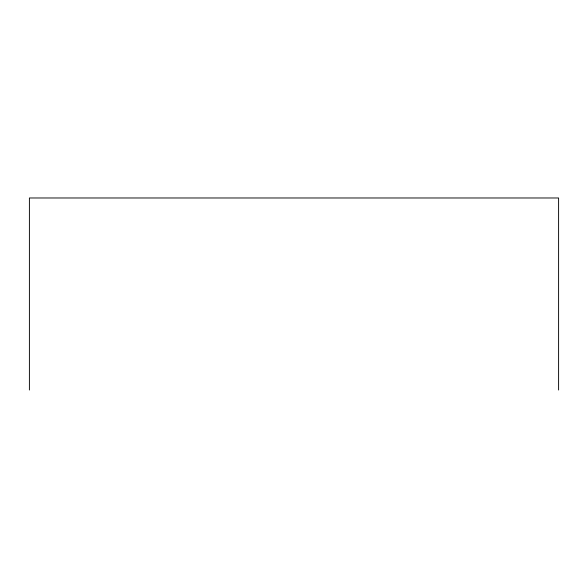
<?xml version="1.0" encoding="UTF-8"?>
<svg xmlns="http://www.w3.org/2000/svg" width="588" height="588" viewBox="0 0 588 588"><rect width="100%" height="100%" fill="white"/><g stroke="black" fill="none" stroke-linecap="round" stroke-linejoin="round"><path stroke-width="0.88" d="M558.6 390.02L558.6 197.98L29.4 197.98L29.4 390.02"/></g></svg>
